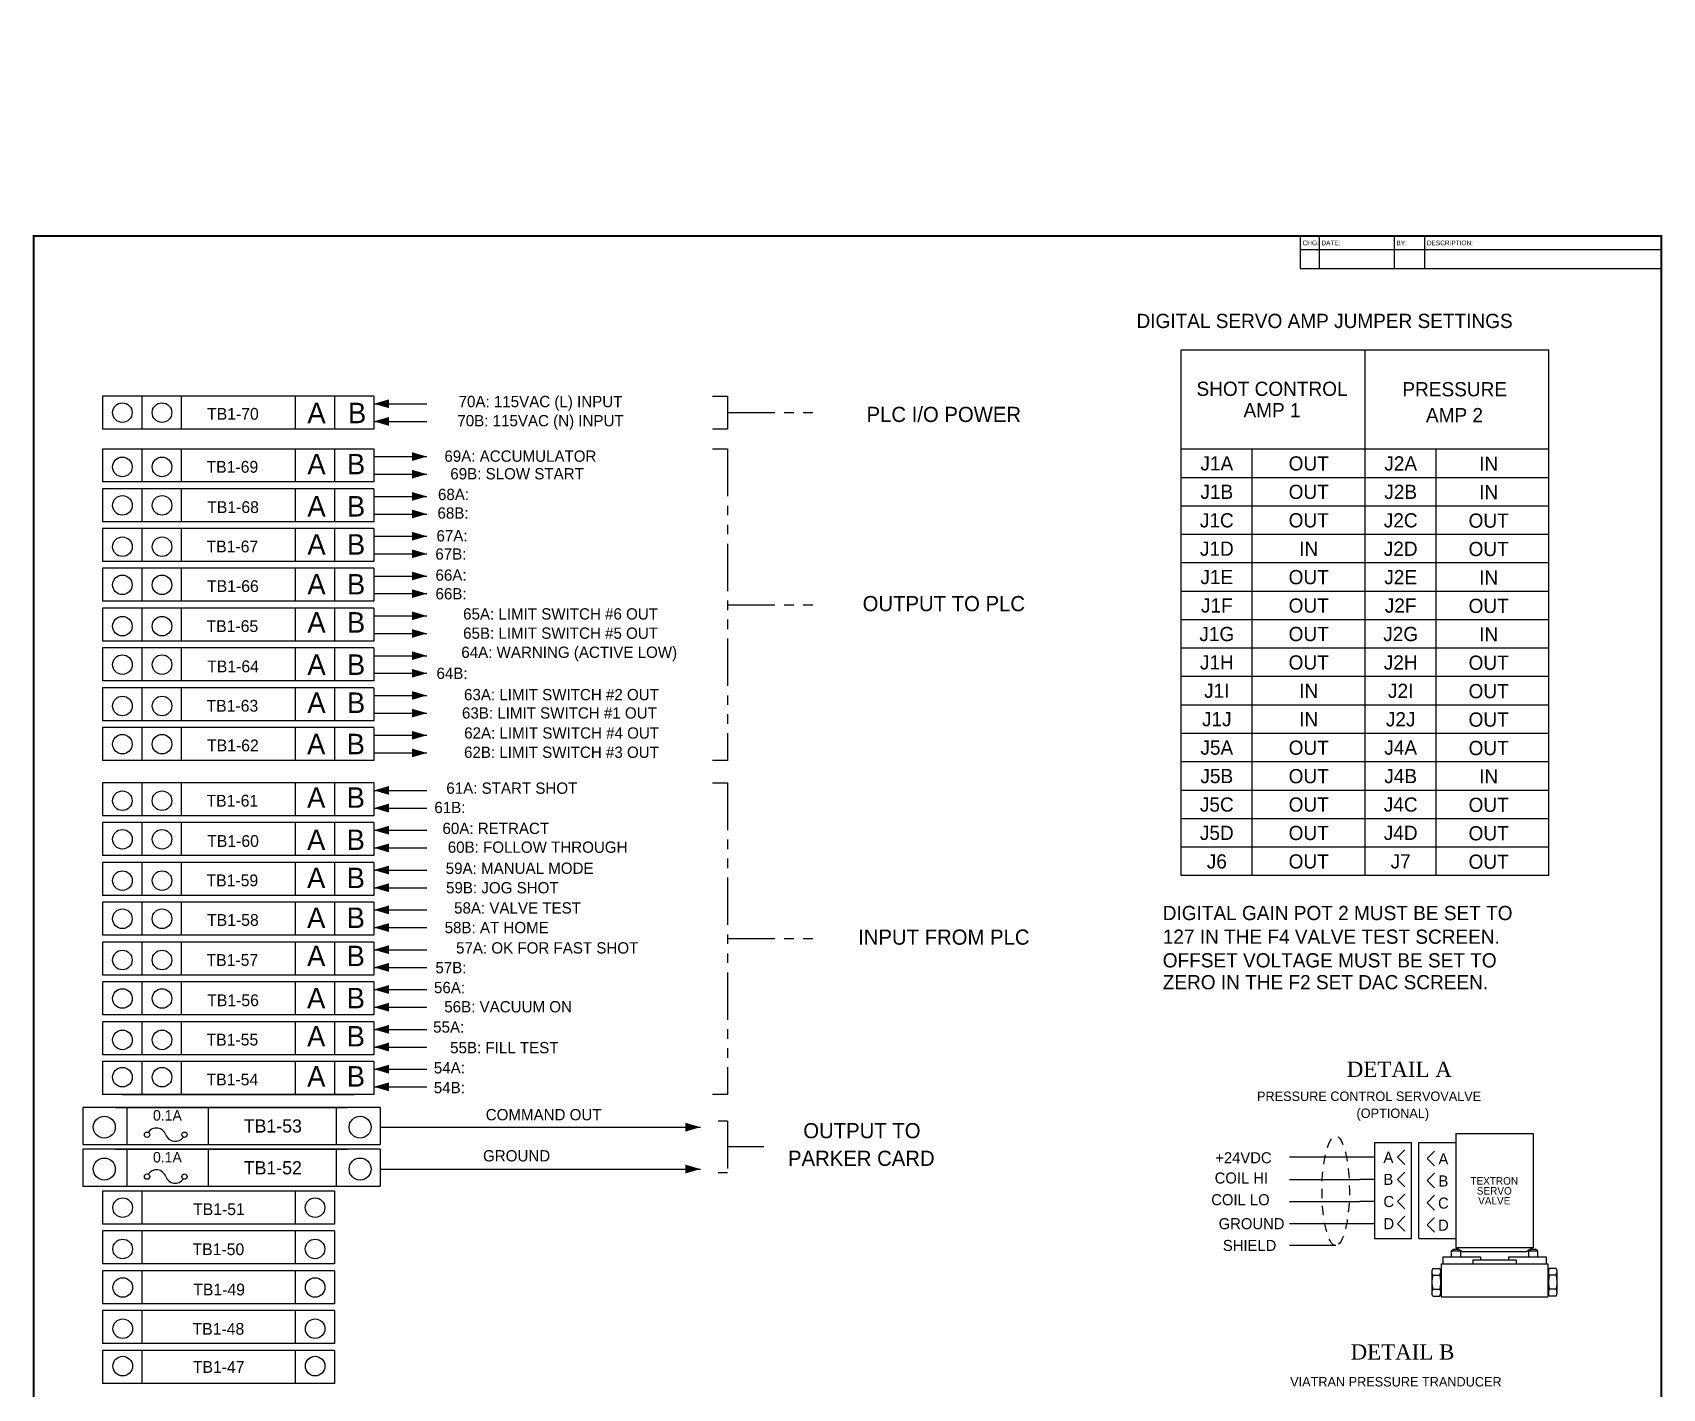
# Model space of a CAD drawing. Extents: x -174 to 488, y -202 to 118.
# Drawn here: x -37.41 to -15.94, y -101.47 to -83.59 of the extents above; entities that cross this region are included whole.
import ezdxf
from ezdxf.enums import TextEntityAlignment as Align

# ---------------------------------------------------------------- set-up
doc = ezdxf.new("R2010")
doc.units = 0
doc.header["$MEASUREMENT"] = 0
doc.linetypes.add('HIDDEN2', pattern=[0.1875, 0.125, -0.0625])
doc.linetypes.add('PHANTOM2', pattern=[1.25, 0.625, -0.125, 0.125, -0.125, 0.125, -0.125])
doc.layers.get('0').update_dxf_attribs({"linetype": 'CONTINUOUS'})
for name, color, linetype in [('1', 3, 'CONTINUOUS'), ('HIDDEN', 4, 'HIDDEN2'), ('TITLE', 2, 'CONTINUOUS')]:
    doc.layers.add(name, color=color, linetype=linetype)
doc.styles.add('DUTCHEB', font='dutcheb.ttf')

# ---------------------------------------------------------------- blocks, each defined once
blk = doc.blocks.new('REVTITLE')
at = {"color": 2}
blk.add_line((3.85, 0), (3.85, -0.35), dxfattribs=at)
at = {"layer": 'TITLE'}
for p, q in [((3.85, 0), (0, 0)), ((0, 0), (0, -0.35)), ((3.85, -0.15), (0, -0.15)), ((0.2, 0), (0.2, -0.35)), ((1, 0), (1, -0.35)), ((1.325, 0), (1.325, -0.35))]:
    blk.add_line(p, q, dxfattribs=at)
for s, p in [('CHG:', (0.025, -0.1)), ('DATE:', (0.225, -0.1)), ('BY:', (1.025, -0.1)), ('DESCRIPTION:', (1.35, -0.1))]:
    blk.add_text(s, height=0.05, dxfattribs=at).set_placement(p)

msp = doc.modelspace()

# ---------------------------------------------------------------- linework, layer by layer
at = {"color": 2}
msp.add_line((-20.707, -86.706), (-15.948, -86.706), dxfattribs=at)
at = {"color": 7}
for p, q in [((-22.275, -94.708), (-22.275, -87.775)), ((-22.275, -87.775), (-19.853, -87.775)), ((-19.853, -94.708), (-19.853, -87.775)), ((-19.853, -94.708), (-19.853, -87.775)), ((-19.853, -87.775), (-17.43, -87.775)), ((-17.43, -94.708), (-17.43, -87.775)), ((-33.659, -88.386), (-35.744, -88.386)), ((-19.853, -89.087), (-22.275, -89.087)), ((-21.339, -94.708), (-21.339, -89.087)), ((-17.43, -89.087), (-19.853, -89.087)), ((-18.916, -94.708), (-18.916, -89.087)), ((-19.853, -89.462), (-22.275, -89.462)), ((-17.43, -89.462), (-19.853, -89.462)), ((-19.853, -89.836), (-22.275, -89.836)), ((-17.43, -89.836), (-19.853, -89.836)), ((-19.853, -90.211), (-22.275, -90.211)), ((-17.43, -90.211), (-19.853, -90.211)), ((-19.853, -90.586), (-22.275, -90.586)), ((-17.43, -90.586), (-19.853, -90.586)), ((-33.659, -90.657), (-35.744, -90.657)), ((-19.853, -90.961), (-22.275, -90.961)), ((-17.43, -90.961), (-19.853, -90.961)), ((-19.853, -91.335), (-22.275, -91.335)), ((-17.43, -91.335), (-19.853, -91.335)), ((-19.853, -91.71), (-22.275, -91.71)), ((-17.43, -91.71), (-19.853, -91.71)), ((-19.853, -92.085), (-22.275, -92.085)), ((-17.43, -92.085), (-19.853, -92.085)), ((-19.853, -92.46), (-22.275, -92.46)), ((-17.43, -92.46), (-19.853, -92.46)), ((-33.659, -92.757), (-35.744, -92.757)), ((-19.853, -92.835), (-22.275, -92.835)), ((-17.43, -92.835), (-19.853, -92.835)), ((-19.853, -93.209), (-22.275, -93.209)), ((-17.43, -93.209), (-19.853, -93.209)), ((-19.853, -93.584), (-22.275, -93.584)), ((-17.43, -93.584), (-19.853, -93.584)), ((-19.853, -93.959), (-22.275, -93.959)), ((-17.43, -93.959), (-19.853, -93.959)), ((-19.853, -94.334), (-22.275, -94.334)), ((-17.43, -94.334), (-19.853, -94.334)), ((-19.853, -94.708), (-22.275, -94.708)), ((-17.43, -94.708), (-19.853, -94.708)), ((-33.659, -95.059), (-35.744, -95.059)), ((-28.253, -97.946), (-28.378, -97.946)), ((-28.253, -98.627), (-28.378, -98.627))]:
    msp.add_line(p, q, dxfattribs=at)
at = {"color": 7, "linetype": 'Continuous'}
for p, q in [((-32.914, -88.386), (-36.489, -88.386)), ((-35.453, -88.386), (-35.453, -88.821)), ((-32.914, -88.821), (-36.489, -88.821)), ((-35.453, -89.082), (-35.453, -89.517)), ((-32.914, -89.517), (-36.489, -89.517)), ((-32.914, -89.607), (-36.489, -89.607)), ((-35.453, -89.607), (-35.453, -90.042)), ((-32.914, -90.042), (-36.489, -90.042)), ((-32.914, -90.132), (-36.489, -90.132)), ((-35.453, -90.132), (-35.453, -90.567)), ((-32.914, -90.567), (-36.489, -90.567)), ((-32.914, -90.657), (-36.489, -90.657)), ((-35.453, -90.657), (-35.453, -91.092)), ((-32.914, -91.092), (-36.489, -91.092)), ((-32.914, -91.182), (-36.489, -91.182)), ((-35.453, -91.182), (-35.453, -91.617)), ((-32.914, -91.617), (-36.489, -91.617)), ((-32.914, -91.707), (-36.489, -91.707)), ((-35.453, -91.707), (-35.453, -92.142)), ((-32.914, -92.142), (-36.489, -92.142)), ((-32.914, -92.232), (-36.489, -92.232)), ((-35.453, -92.232), (-35.453, -92.667)), ((-32.914, -92.667), (-36.489, -92.667)), ((-32.914, -92.757), (-36.489, -92.757)), ((-35.453, -92.757), (-35.453, -93.192)), ((-32.914, -93.192), (-36.489, -93.192)), ((-32.914, -93.484), (-36.489, -93.484)), ((-35.453, -93.484), (-35.453, -93.919)), ((-32.914, -93.919), (-36.489, -93.919)), ((-32.914, -94.009), (-36.489, -94.009)), ((-35.453, -94.009), (-35.453, -94.444)), ((-32.914, -94.444), (-36.489, -94.444)), ((-32.914, -94.534), (-36.489, -94.534)), ((-35.453, -94.534), (-35.453, -94.969)), ((-32.914, -94.969), (-36.489, -94.969)), ((-32.914, -95.059), (-36.489, -95.059)), ((-35.453, -95.059), (-35.453, -95.494)), ((-32.914, -95.494), (-36.489, -95.494)), ((-32.914, -95.584), (-36.489, -95.584)), ((-35.453, -95.584), (-35.453, -96.019)), ((-32.914, -96.019), (-36.489, -96.019)), ((-32.914, -96.109), (-36.489, -96.109)), ((-35.453, -96.109), (-35.453, -96.544)), ((-32.914, -96.544), (-36.489, -96.544)), ((-32.914, -96.634), (-36.489, -96.634)), ((-35.453, -96.634), (-35.453, -97.069)), ((-32.914, -97.069), (-36.489, -97.069)), ((-32.914, -97.159), (-36.489, -97.159)), ((-35.453, -97.159), (-35.453, -97.594)), ((-32.914, -97.594), (-36.489, -97.594)), ((-32.83, -97.765), (-36.748, -97.765)), ((-33.002, -97.765), (-36.576, -97.765)), ((-35.098, -97.765), (-36.167, -97.765)), ((-35.098, -97.765), (-35.098, -98.253)), ((-35.098, -97.765), (-35.098, -98.253)), ((-32.83, -98.316), (-36.748, -98.316)), ((-33.002, -98.316), (-36.576, -98.316)), ((-35.098, -98.316), (-36.167, -98.316)), ((-35.098, -98.316), (-35.098, -98.804)), ((-35.098, -98.316), (-35.098, -98.804)), ((-33.432, -98.868), (-36.489, -98.868)), ((-35.971, -98.868), (-35.971, -99.303)), ((-33.432, -99.303), (-36.489, -99.303)), ((-33.432, -99.393), (-36.489, -99.393)), ((-35.971, -99.393), (-35.971, -99.828)), ((-33.432, -99.828), (-36.489, -99.828)), ((-33.432, -99.918), (-36.489, -99.918)), ((-35.971, -99.918), (-35.971, -100.353)), ((-33.432, -100.353), (-36.489, -100.353)), ((-33.432, -100.443), (-36.489, -100.443)), ((-35.971, -100.443), (-35.971, -100.878)), ((-33.432, -100.878), (-36.489, -100.878)), ((-33.432, -100.968), (-36.489, -100.968)), ((-35.971, -100.968), (-35.971, -101.403)), ((-33.432, -101.403), (-36.489, -101.403))]:
    msp.add_line(p, q, dxfattribs=at)
for p, q in [((-36.489, -88.386), (-36.489, -88.821)), ((-35.971, -88.386), (-35.971, -88.821)), ((-35.971, -88.386), (-35.971, -88.821)), ((-33.95, -88.386), (-33.95, -88.821)), ((-33.432, -88.386), (-33.432, -88.821)), ((-32.914, -88.386), (-32.914, -88.821)), ((-32.914, -88.488), (-32.215, -88.488)), ((-32.914, -88.488), (-32.914, -88.72)), ((-32.914, -88.72), (-32.215, -88.72)), ((-36.489, -89.082), (-36.489, -89.517)), ((-36.489, -89.082), (-32.914, -89.082)), ((-35.971, -89.082), (-35.971, -89.517)), ((-35.971, -89.082), (-35.971, -89.517)), ((-33.95, -89.082), (-33.95, -89.517)), ((-33.432, -89.082), (-33.432, -89.517)), ((-32.914, -89.082), (-32.914, -89.517)), ((-32.914, -89.184), (-32.215, -89.184)), ((-32.914, -89.184), (-32.914, -89.416)), ((-32.914, -89.416), (-32.215, -89.416)), ((-36.489, -89.607), (-36.489, -90.042)), ((-35.971, -89.607), (-35.971, -90.042)), ((-35.971, -89.607), (-35.971, -90.042)), ((-33.95, -89.607), (-33.95, -90.042)), ((-33.432, -89.607), (-33.432, -90.042)), ((-32.914, -89.607), (-32.914, -90.042)), ((-32.914, -89.709), (-32.215, -89.709)), ((-32.914, -89.709), (-32.914, -89.941)), ((-32.914, -89.941), (-32.215, -89.941)), ((-36.489, -90.132), (-36.489, -90.567)), ((-35.971, -90.132), (-35.971, -90.567)), ((-35.971, -90.132), (-35.971, -90.567)), ((-33.95, -90.132), (-33.95, -90.567)), ((-33.432, -90.132), (-33.432, -90.567)), ((-32.914, -90.132), (-32.914, -90.567)), ((-32.914, -90.234), (-32.215, -90.234)), ((-32.914, -90.234), (-32.914, -90.466)), ((-32.914, -90.466), (-32.215, -90.466)), ((-36.489, -90.657), (-36.489, -91.092)), ((-35.971, -90.657), (-35.971, -91.092)), ((-35.971, -90.657), (-35.971, -91.092)), ((-33.95, -90.657), (-33.95, -91.092)), ((-33.432, -90.657), (-33.432, -91.092)), ((-32.914, -90.657), (-32.914, -91.092)), ((-32.914, -90.759), (-32.215, -90.759)), ((-32.914, -90.759), (-32.914, -90.991)), ((-32.914, -90.991), (-32.215, -90.991)), ((-36.489, -91.182), (-36.489, -91.617)), ((-35.971, -91.182), (-35.971, -91.617)), ((-35.971, -91.182), (-35.971, -91.617)), ((-33.95, -91.182), (-33.95, -91.617)), ((-33.432, -91.182), (-33.432, -91.617)), ((-32.914, -91.182), (-32.914, -91.617)), ((-32.914, -91.284), (-32.215, -91.284)), ((-32.914, -91.284), (-32.914, -91.516)), ((-32.914, -91.516), (-32.215, -91.516)), ((-36.489, -91.707), (-36.489, -92.142)), ((-35.971, -91.707), (-35.971, -92.142)), ((-35.971, -91.707), (-35.971, -92.142)), ((-33.95, -91.707), (-33.95, -92.142)), ((-33.432, -91.707), (-33.432, -92.142)), ((-32.914, -91.707), (-32.914, -92.142)), ((-32.914, -91.809), (-32.914, -92.041)), ((-32.914, -91.809), (-32.215, -91.809)), ((-32.914, -92.041), (-32.215, -92.041)), ((-36.489, -92.232), (-36.489, -92.667)), ((-35.971, -92.232), (-35.971, -92.667)), ((-35.971, -92.232), (-35.971, -92.667)), ((-33.95, -92.232), (-33.95, -92.667)), ((-33.432, -92.232), (-33.432, -92.667)), ((-32.914, -92.232), (-32.914, -92.667)), ((-32.914, -92.333), (-32.215, -92.333)), ((-32.914, -92.333), (-32.914, -92.566)), ((-36.489, -92.757), (-36.489, -93.192)), ((-35.971, -92.757), (-35.971, -93.192)), ((-35.971, -92.757), (-35.971, -93.192)), ((-33.95, -92.757), (-33.95, -93.192)), ((-33.432, -92.757), (-33.432, -93.192)), ((-32.914, -92.566), (-32.215, -92.566)), ((-32.914, -92.757), (-32.914, -93.192)), ((-32.914, -92.858), (-32.215, -92.858)), ((-32.914, -92.858), (-32.914, -93.091)), ((-32.914, -93.091), (-32.215, -93.091)), ((-36.489, -93.484), (-36.489, -93.919)), ((-35.971, -93.484), (-35.971, -93.919)), ((-35.971, -93.484), (-35.971, -93.919)), ((-33.95, -93.484), (-33.95, -93.919)), ((-33.432, -93.484), (-33.432, -93.919)), ((-32.914, -93.484), (-32.914, -93.919)), ((-32.914, -93.585), (-32.215, -93.585)), ((-32.914, -93.585), (-32.914, -93.818)), ((-32.914, -93.818), (-32.215, -93.818)), ((-36.489, -94.009), (-36.489, -94.444)), ((-35.971, -94.009), (-35.971, -94.444)), ((-35.971, -94.009), (-35.971, -94.444)), ((-33.95, -94.009), (-33.95, -94.444)), ((-33.432, -94.009), (-33.432, -94.444)), ((-32.914, -94.009), (-32.914, -94.444)), ((-32.914, -94.11), (-32.914, -94.343)), ((-32.914, -94.11), (-32.215, -94.11)), ((-32.914, -94.343), (-32.215, -94.343)), ((-36.489, -94.534), (-36.489, -94.969)), ((-35.971, -94.534), (-35.971, -94.969)), ((-35.971, -94.534), (-35.971, -94.969)), ((-33.95, -94.534), (-33.95, -94.969)), ((-33.432, -94.534), (-33.432, -94.969)), ((-32.914, -94.534), (-32.914, -94.969)), ((-32.914, -94.635), (-32.215, -94.635)), ((-32.914, -94.635), (-32.914, -94.868)), ((-32.914, -94.868), (-32.215, -94.868)), ((-36.489, -95.059), (-36.489, -95.494)), ((-35.971, -95.059), (-35.971, -95.494)), ((-35.971, -95.059), (-35.971, -95.494)), ((-33.95, -95.059), (-33.95, -95.494)), ((-33.432, -95.059), (-33.432, -95.494)), ((-32.914, -95.059), (-32.914, -95.494)), ((-32.914, -95.16), (-32.914, -95.393)), ((-32.914, -95.16), (-32.215, -95.16)), ((-32.914, -95.393), (-32.215, -95.393)), ((-36.489, -95.584), (-36.489, -96.019)), ((-35.971, -95.584), (-35.971, -96.019)), ((-35.971, -95.584), (-35.971, -96.019)), ((-33.95, -95.584), (-33.95, -96.019)), ((-33.432, -95.584), (-33.432, -96.019)), ((-32.914, -95.584), (-32.914, -96.019)), ((-32.914, -95.685), (-32.215, -95.685)), ((-32.914, -95.685), (-32.914, -95.918)), ((-32.914, -95.918), (-32.215, -95.918)), ((-36.489, -96.109), (-36.489, -96.544)), ((-35.971, -96.109), (-35.971, -96.544)), ((-35.971, -96.109), (-35.971, -96.544)), ((-33.95, -96.109), (-33.95, -96.544)), ((-33.432, -96.109), (-33.432, -96.544)), ((-32.914, -96.109), (-32.914, -96.544)), ((-32.914, -96.21), (-32.914, -96.443)), ((-32.914, -96.21), (-32.215, -96.21)), ((-36.489, -96.634), (-36.489, -97.069)), ((-35.971, -96.634), (-35.971, -97.069)), ((-35.971, -96.634), (-35.971, -97.069)), ((-33.95, -96.634), (-33.95, -97.069)), ((-33.432, -96.634), (-33.432, -97.069)), ((-32.914, -96.443), (-32.215, -96.443)), ((-32.914, -96.634), (-32.914, -97.069)), ((-32.914, -96.735), (-32.914, -96.968)), ((-32.914, -96.735), (-32.215, -96.735)), ((-32.914, -96.968), (-32.215, -96.968)), ((-36.489, -97.159), (-36.489, -97.594)), ((-35.971, -97.159), (-35.971, -97.594)), ((-35.971, -97.159), (-35.971, -97.234)), ((-33.95, -97.159), (-33.95, -97.594)), ((-33.432, -97.159), (-33.432, -97.594)), ((-32.914, -97.159), (-32.914, -97.594)), ((-32.914, -97.17), (-32.914, -97.403)), ((-32.914, -97.26), (-32.215, -97.26)), ((-32.914, -97.493), (-32.215, -97.493)), ((-36.23, -97.594), (-33.173, -97.594)), ((-36.748, -97.765), (-36.748, -98.253)), ((-36.317, -97.765), (-33.261, -97.765)), ((-36.167, -97.765), (-36.167, -98.253)), ((-33.411, -97.765), (-33.411, -98.253)), ((-32.83, -97.765), (-32.83, -98.253)), ((-32.83, -98.025), (-28.611, -98.025)), ((-18.657, -98.107), (-17.64, -98.107)), ((-18.657, -98.107), (-18.657, -99.612)), ((-17.64, -98.107), (-17.64, -99.612)), ((-36.748, -98.253), (-32.83, -98.253)), ((-36.748, -98.316), (-36.748, -98.804)), ((-36.317, -98.316), (-33.261, -98.316)), ((-36.304, -98.253), (-33.274, -98.253)), ((-36.167, -98.316), (-36.167, -98.804)), ((-33.411, -98.316), (-33.411, -98.804)), ((-32.83, -98.316), (-32.83, -98.804)), ((-19.729, -98.228), (-19.243, -98.228)), ((-19.729, -98.228), (-19.729, -99.491)), ((-19.329, -98.325), (-19.426, -98.422)), ((-19.243, -99.491), (-19.243, -98.228)), ((-19.143, -98.228), (-18.657, -98.228)), ((-19.143, -99.491), (-19.143, -98.228)), ((-18.939, -98.34), (-19.036, -98.437)), ((-18.657, -98.228), (-18.657, -99.491)), ((-19.923, -98.422), (-20.847, -98.422)), ((-19.729, -98.422), (-19.923, -98.422)), ((-19.426, -98.422), (-19.329, -98.519)), ((-19.036, -98.437), (-18.939, -98.535)), ((-32.83, -98.577), (-28.611, -98.577)), ((-20.847, -98.713), (-19.923, -98.714)), ((-19.729, -98.714), (-19.923, -98.714)), ((-19.329, -98.616), (-19.426, -98.714)), ((-19.426, -98.714), (-19.329, -98.811)), ((-18.939, -98.632), (-19.036, -98.729)), ((-19.036, -98.729), (-18.939, -98.826)), ((-36.748, -98.804), (-32.83, -98.804)), ((-36.489, -98.868), (-36.489, -99.303)), ((-36.304, -98.804), (-33.274, -98.804)), ((-33.95, -98.868), (-33.95, -99.303)), ((-33.432, -98.868), (-33.432, -99.303)), ((-19.329, -98.908), (-19.426, -99.005)), ((-18.939, -98.923), (-19.036, -99.021)), ((-20.847, -99.004), (-19.923, -99.005)), ((-19.729, -99.005), (-19.923, -99.005)), ((-19.426, -99.005), (-19.329, -99.102)), ((-19.329, -99.2), (-19.426, -99.297)), ((-19.036, -99.021), (-18.939, -99.118)), ((-18.939, -99.215), (-19.036, -99.312)), ((-36.489, -99.393), (-36.489, -99.828)), ((-33.95, -99.393), (-33.95, -99.828)), ((-33.432, -99.393), (-33.432, -99.828)), ((-19.923, -99.297), (-20.847, -99.297)), ((-19.729, -99.297), (-19.923, -99.297)), ((-19.426, -99.297), (-19.329, -99.394)), ((-19.036, -99.312), (-18.939, -99.41)), ((-33.432, -99.489), (-33.432, -99.731)), ((-20.24, -99.584), (-20.847, -99.584)), ((-19.729, -99.491), (-19.243, -99.491)), ((-19.143, -99.491), (-18.657, -99.491)), ((-18.718, -99.653), (-18.687, -99.632)), ((-18.687, -99.632), (-18.626, -99.632)), ((-18.657, -99.612), (-17.64, -99.612)), ((-18.657, -99.612), (-18.575, -99.663)), ((-18.596, -99.653), (-18.626, -99.632)), ((-17.64, -99.612), (-17.721, -99.663)), ((-17.701, -99.653), (-17.67, -99.632)), ((-17.67, -99.632), (-17.609, -99.632)), ((-17.579, -99.653), (-17.609, -99.632)), ((-18.85, -99.825), (-17.447, -99.825)), ((-18.85, -99.825), (-18.85, -100.263)), ((-18.83, -99.734), (-18.83, -99.825)), ((-18.83, -99.734), (-18.331, -99.734)), ((-18.718, -99.653), (-18.718, -99.734)), ((-18.718, -99.653), (-18.596, -99.653)), ((-18.596, -99.653), (-18.596, -99.734)), ((-18.575, -99.663), (-17.721, -99.663)), ((-18.433, -99.775), (-17.864, -99.775)), ((-18.433, -99.775), (-18.433, -99.825)), ((-18.331, -99.734), (-18.331, -99.775)), ((-17.965, -99.734), (-17.467, -99.734)), ((-17.965, -99.734), (-17.965, -99.775)), ((-17.864, -99.775), (-17.864, -99.825)), ((-17.701, -99.653), (-17.701, -99.734)), ((-17.701, -99.653), (-17.579, -99.653)), ((-17.579, -99.653), (-17.579, -99.734)), ((-17.467, -99.734), (-17.467, -99.825)), ((-17.447, -99.825), (-17.447, -100.263)), ((-36.489, -99.918), (-36.489, -100.353)), ((-33.95, -99.918), (-33.95, -100.353)), ((-33.432, -99.918), (-33.432, -100.353)), ((-33.432, -99.924), (-33.432, -100.166)), ((-18.962, -99.886), (-18.972, -99.917)), ((-18.972, -99.917), (-18.972, -99.947)), ((-18.972, -99.932), (-18.972, -100.207)), ((-18.962, -99.978), (-18.972, -99.947)), ((-18.962, -99.978), (-18.972, -100.054)), ((-18.972, -100.054), (-18.972, -100.085)), ((-18.962, -99.886), (-18.87, -99.886)), ((-18.962, -99.978), (-18.87, -99.978)), ((-18.87, -99.886), (-18.86, -99.917)), ((-18.87, -99.978), (-18.86, -99.947)), ((-18.87, -99.978), (-18.86, -100.054)), ((-18.86, -99.917), (-18.86, -99.947)), ((-18.86, -99.932), (-18.86, -100.207)), ((-18.86, -100.054), (-18.86, -100.085)), ((-17.426, -99.886), (-17.437, -99.917)), ((-17.437, -99.917), (-17.437, -99.947)), ((-17.437, -99.932), (-17.437, -100.207)), ((-17.426, -99.978), (-17.437, -99.947)), ((-17.426, -99.978), (-17.437, -100.054)), ((-17.437, -100.054), (-17.437, -100.085)), ((-17.335, -99.886), (-17.426, -99.886)), ((-17.335, -99.978), (-17.426, -99.978)), ((-17.335, -99.886), (-17.325, -99.917)), ((-17.335, -99.978), (-17.325, -99.947)), ((-17.335, -99.978), (-17.325, -100.054)), ((-17.325, -99.917), (-17.325, -99.947)), ((-17.325, -99.932), (-17.325, -100.207)), ((-17.325, -100.054), (-17.325, -100.085)), ((-18.972, -100.085), (-18.962, -100.161)), ((-18.962, -100.161), (-18.972, -100.191)), ((-18.972, -100.191), (-18.972, -100.222)), ((-18.962, -100.253), (-18.972, -100.222)), ((-18.962, -100.161), (-18.87, -100.161)), ((-18.962, -100.253), (-18.87, -100.253)), ((-18.86, -100.085), (-18.87, -100.161)), ((-18.87, -100.161), (-18.86, -100.191)), ((-18.87, -100.253), (-18.86, -100.222)), ((-18.86, -100.191), (-18.86, -100.222)), ((-18.85, -100.263), (-17.447, -100.263)), ((-17.437, -100.085), (-17.426, -100.161)), ((-17.426, -100.161), (-17.437, -100.191)), ((-17.437, -100.191), (-17.437, -100.222)), ((-17.426, -100.253), (-17.437, -100.222)), ((-17.335, -100.161), (-17.426, -100.161)), ((-17.335, -100.253), (-17.426, -100.253)), ((-17.325, -100.085), (-17.335, -100.161)), ((-17.335, -100.161), (-17.325, -100.191)), ((-17.335, -100.253), (-17.325, -100.222)), ((-17.325, -100.191), (-17.325, -100.222)), ((-36.489, -100.443), (-36.489, -100.878)), ((-33.95, -100.443), (-33.95, -100.878)), ((-33.432, -100.443), (-33.432, -100.878)), ((-33.432, -100.449), (-33.432, -100.691)), ((-36.489, -100.968), (-36.489, -101.403)), ((-33.95, -100.968), (-33.95, -101.403)), ((-33.432, -100.968), (-33.432, -101.403))]:
    msp.add_line(p, q)
at = {"linetype": 'PHANTOM2'}
for p, q in [((-28.45, -88.386), (-28.256, -88.386)), ((-28.256, -88.386), (-28.256, -88.821)), ((-28.256, -88.604), (-27.016, -88.604)), ((-28.256, -88.821), (-28.45, -88.821)), ((-28.45, -89.082), (-28.256, -89.082)), ((-28.256, -89.082), (-28.256, -93.192)), ((-28.256, -91.137), (-27.016, -91.137)), ((-28.256, -93.192), (-28.45, -93.192)), ((-28.45, -93.484), (-28.256, -93.484)), ((-28.256, -93.484), (-28.256, -97.594)), ((-28.256, -95.539), (-27.016, -95.539)), ((-28.256, -97.594), (-28.45, -97.594))]:
    msp.add_line(p, q, dxfattribs=at)
at = {"color": 7, "linetype": 'PHANTOM2'}
for p, q in [((-28.253, -97.946), (-28.253, -98.627)), ((-27.774, -98.286), (-28.253, -98.286))]:
    msp.add_line(p, q, dxfattribs=at)
for centre, radius in [((-36.228, -88.604), 0.129), ((-35.706, -88.604), 0.129), ((-36.228, -89.32), 0.129), ((-35.706, -89.32), 0.129), ((-36.227, -89.827), 0.129), ((-35.705, -89.827), 0.129), ((-36.227, -90.372), 0.129), ((-35.705, -90.372), 0.129), ((-36.228, -90.875), 0.129), ((-35.706, -90.875), 0.129), ((-36.228, -91.42), 0.129), ((-35.706, -91.42), 0.129), ((-36.227, -91.927), 0.129), ((-35.705, -91.927), 0.129), ((-36.227, -92.472), 0.129), ((-35.705, -92.472), 0.129), ((-36.228, -92.975), 0.129), ((-35.706, -92.975), 0.129), ((-36.228, -93.721), 0.129), ((-35.706, -93.721), 0.129), ((-36.227, -94.229), 0.129), ((-35.705, -94.229), 0.129), ((-36.227, -94.774), 0.129), ((-35.705, -94.774), 0.129), ((-36.228, -95.277), 0.129), ((-35.706, -95.277), 0.129), ((-36.228, -95.821), 0.129), ((-35.706, -95.821), 0.129), ((-36.227, -96.329), 0.129), ((-35.705, -96.329), 0.129), ((-36.227, -96.874), 0.129), ((-35.705, -96.874), 0.129), ((-36.227, -97.366), 0.129), ((-35.705, -97.366), 0.129), ((-36.466, -98.025), 0.145), ((-33.095, -98.025), 0.145), ((-35.903, -98.124), 0.0349), ((-35.409, -98.124), 0.0349), ((-36.466, -98.577), 0.145), ((-33.095, -98.577), 0.145), ((-35.903, -98.676), 0.0349), ((-35.409, -98.676), 0.0349), ((-36.224, -99.085), 0.129), ((-33.689, -99.085), 0.129), ((-36.224, -99.63), 0.129), ((-33.689, -99.63), 0.129), ((-36.223, -100.138), 0.129), ((-33.688, -100.138), 0.129), ((-36.223, -100.682), 0.129), ((-33.688, -100.682), 0.129), ((-36.223, -101.175), 0.129), ((-33.688, -101.175), 0.129)]:
    msp.add_circle(centre, radius)
at = {"color": 3}
for centre, start, end in [((-35.78, -98.167), 19.051, 145.6245), ((-35.532, -98.081), 199.051, 325.6245), ((-35.78, -98.718), 19.051, 145.6245), ((-35.532, -98.633), 199.051, 325.6245)]:
    msp.add_arc(centre, 0.131, start, end, dxfattribs=at)
at = {"color": 1}
for points in [[(-32.716, -88.545), (-32.716, -88.43), (-32.914, -88.488)], [(-32.716, -88.778), (-32.716, -88.662), (-32.914, -88.72)], [(-32.413, -89.126), (-32.413, -89.242), (-32.215, -89.184)], [(-32.413, -89.358), (-32.413, -89.474), (-32.215, -89.416)], [(-32.413, -89.651), (-32.413, -89.767), (-32.215, -89.709)], [(-32.413, -89.883), (-32.413, -89.999), (-32.215, -89.941)], [(-32.413, -90.176), (-32.413, -90.292), (-32.215, -90.234)], [(-32.413, -90.408), (-32.413, -90.524), (-32.215, -90.466)], [(-32.413, -90.701), (-32.413, -90.816), (-32.215, -90.759)], [(-32.413, -90.933), (-32.413, -91.049), (-32.215, -90.991)], [(-32.413, -91.226), (-32.413, -91.341), (-32.215, -91.284)], [(-32.413, -91.458), (-32.413, -91.574), (-32.215, -91.516)], [(-32.413, -91.751), (-32.413, -91.866), (-32.215, -91.809)], [(-32.413, -91.983), (-32.413, -92.099), (-32.215, -92.041)], [(-32.413, -92.276), (-32.413, -92.391), (-32.215, -92.333)], [(-32.413, -92.508), (-32.413, -92.624), (-32.215, -92.566)], [(-32.413, -92.801), (-32.413, -92.916), (-32.215, -92.858)], [(-32.413, -93.033), (-32.413, -93.149), (-32.215, -93.091)], [(-32.716, -93.643), (-32.716, -93.527), (-32.914, -93.585)], [(-32.716, -93.876), (-32.716, -93.76), (-32.914, -93.818)], [(-32.716, -94.168), (-32.716, -94.052), (-32.914, -94.11)], [(-32.716, -94.401), (-32.716, -94.285), (-32.914, -94.343)], [(-32.716, -94.693), (-32.716, -94.577), (-32.914, -94.635)], [(-32.716, -94.926), (-32.716, -94.81), (-32.914, -94.868)], [(-32.716, -95.218), (-32.716, -95.102), (-32.914, -95.16)], [(-32.716, -95.451), (-32.716, -95.335), (-32.914, -95.393)], [(-32.716, -95.743), (-32.716, -95.627), (-32.914, -95.685)], [(-32.716, -95.976), (-32.716, -95.86), (-32.914, -95.918)], [(-32.716, -96.268), (-32.716, -96.152), (-32.914, -96.21)], [(-32.716, -96.501), (-32.716, -96.385), (-32.914, -96.443)], [(-32.716, -96.793), (-32.716, -96.677), (-32.914, -96.735)], [(-32.716, -97.026), (-32.716, -96.91), (-32.914, -96.968)], [(-32.716, -97.318), (-32.716, -97.202), (-32.914, -97.26)], [(-32.716, -97.551), (-32.716, -97.435), (-32.914, -97.493)], [(-28.809, -97.967), (-28.809, -98.083), (-28.611, -98.025)], [(-28.809, -98.519), (-28.809, -98.635), (-28.611, -98.577)]]:
    msp.add_solid(points, dxfattribs=at)
at = {"layer": 'HIDDEN'}
msp.add_ellipse((-20.24, -98.864), major_axis=(0, -0.721), ratio=0.25, dxfattribs=at)
at = {"layer": 'TITLE', "color": 3, "const_width": 0.0257}
msp.add_lwpolyline([(-37.398, -119.285), (-37.398, -86.274), (-15.948, -86.274), (-15.948, -119.285)], close=True, dxfattribs=at)

# ---------------------------------------------------------------- block references
at = {"layer": 'TITLE', "color": 3, "xscale": 1.236, "yscale": 1.236, "zscale": 1.236}
msp.add_blockref('REVTITLE', (-20.707, -86.274), dxfattribs=at)

# ---------------------------------------------------------------- texts
at = {"color": 7}
for s, p in [('DIGITAL SERVO AMP JUMPER SETTINGS', (-22.865, -87.489)), ('DIGITAL GAIN POT 2 MUST BE SET TO', (-22.519, -95.295)), ('127 IN THE F4 VALVE TEST SCREEN.', (-22.519, -95.607)), ('OFFSET VOLTAGE MUST BE SET TO', (-22.519, -95.919)), ('ZERO IN THE F2 SET DAC SCREEN.', (-22.519, -96.207))]:
    msp.add_text(s, height=0.18738, dxfattribs=at).set_placement(p)
at = {"color": 3}
for p in [(-35.824, -97.938), (-35.824, -98.49)]:
    msp.add_text('0.1A', height=0.138, dxfattribs=at).set_placement(p)
at = {"char_height": 0.18, "attachment_point": 6}
for insert in [(-17.593, -83.594), (-16.731, -83.802)]:
    msp.add_mtext('\\A1;', dxfattribs=dict(at, insert=insert))
at = {"layer": '1', "color": 7}
for s, height, p in [('SHOT CONTROL', 0.18738, (-21.079, -88.29)), ('PRESSURE', 0.1874, (-18.672, -88.296)), ('AMP 1', 0.1874, (-21.079, -88.572)), ('AMP 2', 0.1874, (-18.675, -88.636)), ('J1A', 0.1874, (-21.807, -89.274)), ('OUT', 0.1874, (-20.596, -89.274)), ('J2A', 0.1874, (-19.384, -89.274)), ('IN', 0.1874, (-18.225, -89.278)), ('OUT', 0.1874, (-20.596, -89.649)), ('J2B', 0.1874, (-19.384, -89.649)), ('J1B', 0.1874, (-21.807, -89.649)), ('IN', 0.1874, (-18.225, -89.653)), ('J1C', 0.1874, (-21.807, -90.024)), ('OUT', 0.1874, (-20.596, -90.024)), ('J2C', 0.1874, (-19.384, -90.024)), ('OUT', 0.1874, (-18.225, -90.028)), ('J1D', 0.1874, (-21.807, -90.399)), ('IN', 0.1874, (-20.596, -90.399)), ('J2D', 0.1874, (-19.384, -90.399)), ('OUT', 0.1874, (-18.225, -90.402)), ('J1E', 0.1874, (-21.807, -90.773)), ('OUT', 0.1874, (-20.596, -90.773)), ('J2E', 0.1874, (-19.384, -90.773)), ('IN', 0.1874, (-18.225, -90.777)), ('J1F', 0.1874, (-21.807, -91.148)), ('OUT', 0.1874, (-20.596, -91.148)), ('J2F', 0.1874, (-19.384, -91.148)), ('OUT', 0.1874, (-18.225, -91.152)), ('J1G', 0.1874, (-21.807, -91.523)), ('OUT', 0.1874, (-20.596, -91.523)), ('J2G', 0.1874, (-19.384, -91.523)), ('IN', 0.1874, (-18.225, -91.527)), ('J1H', 0.1874, (-21.807, -91.898)), ('OUT', 0.1874, (-20.596, -91.898)), ('J2H', 0.1874, (-19.384, -91.898)), ('OUT', 0.1874, (-18.225, -91.901)), ('J1I', 0.1874, (-21.807, -92.272)), ('IN', 0.1874, (-20.596, -92.272)), ('J2I', 0.1874, (-19.384, -92.272)), ('OUT', 0.1874, (-18.225, -92.276)), ('J1J', 0.1874, (-21.807, -92.647)), ('IN', 0.1874, (-20.596, -92.647)), ('J2J', 0.1874, (-19.384, -92.647)), ('OUT', 0.1874, (-18.225, -92.651)), ('J5A', 0.1874, (-21.807, -93.022)), ('OUT', 0.1874, (-20.596, -93.022)), ('J4A', 0.1874, (-19.384, -93.022)), ('OUT', 0.1874, (-18.225, -93.026)), ('J5B', 0.1874, (-21.807, -93.397)), ('OUT', 0.1874, (-20.596, -93.397)), ('J4B', 0.1874, (-19.384, -93.397)), ('IN', 0.1874, (-18.225, -93.4)), ('J5C', 0.1874, (-21.807, -93.771)), ('OUT', 0.1874, (-20.596, -93.771)), ('J4C', 0.1874, (-19.384, -93.771)), ('OUT', 0.1874, (-18.225, -93.775)), ('J5D', 0.1874, (-21.807, -94.146)), ('OUT', 0.1874, (-20.596, -94.146)), ('J4D', 0.1874, (-19.384, -94.146)), ('OUT', 0.1874, (-18.225, -94.15)), ('J6', 0.1874, (-21.807, -94.521)), ('OUT', 0.1874, (-20.596, -94.521)), ('J7', 0.1874, (-19.384, -94.521)), ('OUT', 0.1874, (-18.225, -94.525))]:
    msp.add_text(s, height=height, dxfattribs=at).set_placement(p, align=Align.MIDDLE)
at = {"layer": '1'}
for s, height, p in [('A', 0.27, (-33.79, -88.744)), ('B', 0.27, (-33.255, -88.744)), ('TB1-70', 0.1553, (-35.112, -88.698)), ('A', 0.27, (-33.79, -89.418)), ('B', 0.27, (-33.269, -89.418)), ('A', 0.27, (-33.79, -89.974)), ('B', 0.27, (-33.269, -89.974)), ('A', 0.27, (-33.79, -90.477)), ('B', 0.27, (-33.269, -90.477)), ('TB1-66', 0.1553, (-35.112, -90.969)), ('A', 0.27, (-33.79, -91.002)), ('B', 0.27, (-33.269, -91.002)), ('A', 0.27, (-33.79, -91.505)), ('B', 0.27, (-33.269, -91.505)), ('A', 0.27, (-33.79, -92.062)), ('B', 0.27, (-33.269, -92.062)), ('A', 0.27, (-33.79, -92.564)), ('B', 0.27, (-33.269, -92.564)), ('TB1-62', 0.1553, (-35.112, -93.069)), ('A', 0.27, (-33.794, -93.109)), ('B', 0.27, (-33.273, -93.109)), ('A', 0.27, (-33.794, -93.814)), ('B', 0.27, (-33.273, -93.814)), ('A', 0.27, (-33.794, -94.371)), ('B', 0.27, (-33.273, -94.371)), ('A', 0.27, (-33.794, -94.873)), ('B', 0.27, (-33.273, -94.873)), ('A', 0.27, (-33.794, -95.399)), ('B', 0.27, (-33.273, -95.399)), ('TB1-58', 0.1553, (-35.112, -95.371)), ('A', 0.27, (-33.794, -95.902)), ('B', 0.27, (-33.273, -95.902)), ('A', 0.27, (-33.794, -96.458)), ('B', 0.27, (-33.273, -96.458)), ('A', 0.27, (-33.794, -96.961)), ('B', 0.27, (-33.273, -96.961)), ('A', 0.27, (-33.793, -97.49)), ('B', 0.27, (-33.272, -97.49)), ('+24VDC', 0.1458, (-21.827, -98.501)), ('A', 0.146, (-19.611, -98.495)), ('COIL HI', 0.1458, (-21.835, -98.768)), ('B', 0.146, (-19.611, -98.786)), ('COIL LO', 0.1458, (-21.88, -99.054)), ('C', 0.146, (-19.611, -99.078)), ('TB1-51', 0.1553, (-35.296, -99.184)), ('GROUND', 0.1458, (-21.782, -99.37)), ('D', 0.146, (-19.611, -99.37)), ('SHIELD', 0.1458, (-21.727, -99.657))]:
    msp.add_text(s, height=height, dxfattribs=at).set_placement(p)
for s, height, p in [('70A: 115VAC (L) INPUT', 0.14894, (-30.718, -88.477)), ('70B: 115VAC (N) INPUT', 0.14894, (-30.718, -88.729)), ('PLC I/O POWER', 0.2, (-25.404, -88.624)), ('69A: ACCUMULATOR', 0.14894, (-30.983, -89.178)), ('69B: SLOW START', 0.14894, (-31.027, -89.41)), ('68A:', 0.1489, (-31.864, -89.683)), ('68B:', 0.1489, (-31.871, -89.928)), ('67A:', 0.1489, (-31.884, -90.228)), ('67B:', 0.1489, (-31.899, -90.468)), ('66A:', 0.1489, (-31.897, -90.746)), ('66B:', 0.1489, (-31.897, -90.992)), ('OUTPUT TO PLC', 0.2, (-25.404, -91.122)), ('65A: LIMIT SWITCH #6 OUT', 0.14894, (-30.454, -91.258)), ('65B: LIMIT SWITCH #5 OUT', 0.14894, (-30.454, -91.512)), ('64A: WARNING (ACTIVE LOW)', 0.14894, (-30.34, -91.782)), ('64B:', 0.1489, (-31.884, -92.041)), ('63A: LIMIT SWITCH #2 OUT', 0.14894, (-30.442, -92.322)), ('63B: LIMIT SWITCH #1 OUT', 0.14894, (-30.469, -92.564)), ('62A: LIMIT SWITCH #4 OUT', 0.14894, (-30.44, -92.828)), ('62B: LIMIT SWITCH #3 OUT', 0.14894, (-30.442, -93.082)), ('61A: START SHOT', 0.14894, (-31.096, -93.555)), ('61B:', 0.1489, (-31.912, -93.81)), ('60A: RETRACT', 0.14894, (-31.307, -94.085)), ('60B: FOLLOW THROUGH', 0.14894, (-30.756, -94.333)), ('59A: MANUAL MODE', 0.14894, (-30.993, -94.611)), ('59B: JOG SHOT', 0.14894, (-31.221, -94.868)), ('58A: VALVE TEST', 0.14894, (-31.021, -95.134)), ('58B: AT HOME', 0.1489, (-31.295, -95.393)), ('INPUT FROM PLC', 0.2, (-25.404, -95.519)), ('57A: OK FOR FAST SHOT', 0.14894, (-30.63, -95.661)), ('57B:', 0.1489, (-31.898, -95.922)), ('56A:', 0.1489, (-31.917, -96.184)), ('56B: VACUUM ON', 0.14894, (-31.145, -96.437)), ('55A:', 0.1489, (-31.928, -96.705)), ('55B: FILL TEST', 0.14894, (-31.195, -96.976)), ('54A:', 0.1489, (-31.919, -97.243)), ('54B:', 0.1489, (-31.919, -97.504)), ('A', 0.146, (-18.821, -98.443)), ('B', 0.146, (-18.821, -98.734)), ('TEXTRON', 0.0984, (-18.151, -98.733)), ('C', 0.146, (-18.821, -99.026)), ('SERVO', 0.0984, (-18.151, -98.864)), ('VALVE', 0.0984, (-18.151, -98.995)), ('D', 0.146, (-18.821, -99.317)), ('VIATRAN PRESSURE TRANDUCER', 0.125, (-19.447, -101.381))]:
    msp.add_text(s, height=height, dxfattribs=at).set_placement(p, align=Align.MIDDLE)
for s, height, p in [('TB1-69', 0.1553, (-35.119, -89.319)), ('TB1-68', 0.1553, (-35.11, -89.85)), ('TB1-67', 0.1553, (-35.119, -90.369)), ('TB1-65', 0.1553, (-35.119, -91.419)), ('TB1-64', 0.1553, (-35.11, -91.95)), ('TB1-63', 0.1553, (-35.119, -92.469)), ('TB1-61', 0.1553, (-35.119, -93.721)), ('TB1-60', 0.1553, (-35.11, -94.252)), ('TB1-59', 0.1553, (-35.119, -94.771)), ('TB1-57', 0.1553, (-35.119, -95.821)), ('TB1-56', 0.1553, (-35.11, -96.352)), ('TB1-55', 0.1553, (-35.119, -96.871)), ('TB1-54', 0.1553, (-35.119, -97.396)), ('TB1-53', 0.1743, (-34.627, -98.009)), ('TB1-52', 0.1743, (-34.627, -98.56)), ('TB1-50', 0.1553, (-35.303, -99.634)), ('TB1-49', 0.1553, (-35.294, -100.165)), ('TB1-48', 0.1553, (-35.303, -100.684)), ('TB1-47', 0.1553, (-35.299, -101.186))]:
    msp.add_text(s, height=height, dxfattribs=at).set_placement(p, align=Align.MIDDLE_LEFT)
at = {"layer": '1', "style": 'DUTCHEB'}
for s, p in [('DETAIL A', (-19.402, -97.261)), ('DETAIL B', (-19.36, -100.988))]:
    msp.add_text(s, height=0.2, dxfattribs=at).set_placement(p, align=Align.MIDDLE)
at = {"layer": '1', "color": 3}
for s, height, p in [('PRESSURE CONTROL SERVOVALVE', 0.125, (-21.277, -97.68)), ('(OPTIONAL)', 0.125, (-19.966, -97.904)), ('OUTPUT TO', 0.2, (-27.256, -98.171)), ('PARKER CARD', 0.2, (-27.457, -98.535))]:
    msp.add_text(s, height=height, dxfattribs=at).set_placement(p)
for s, p in [('COMMAND OUT', (-30.677, -97.86)), ('GROUND', (-31.033, -98.402))]:
    msp.add_text(s, height=0.1489, dxfattribs=at).set_placement(p, align=Align.MIDDLE)

doc.saveas('drawing.dxf')
